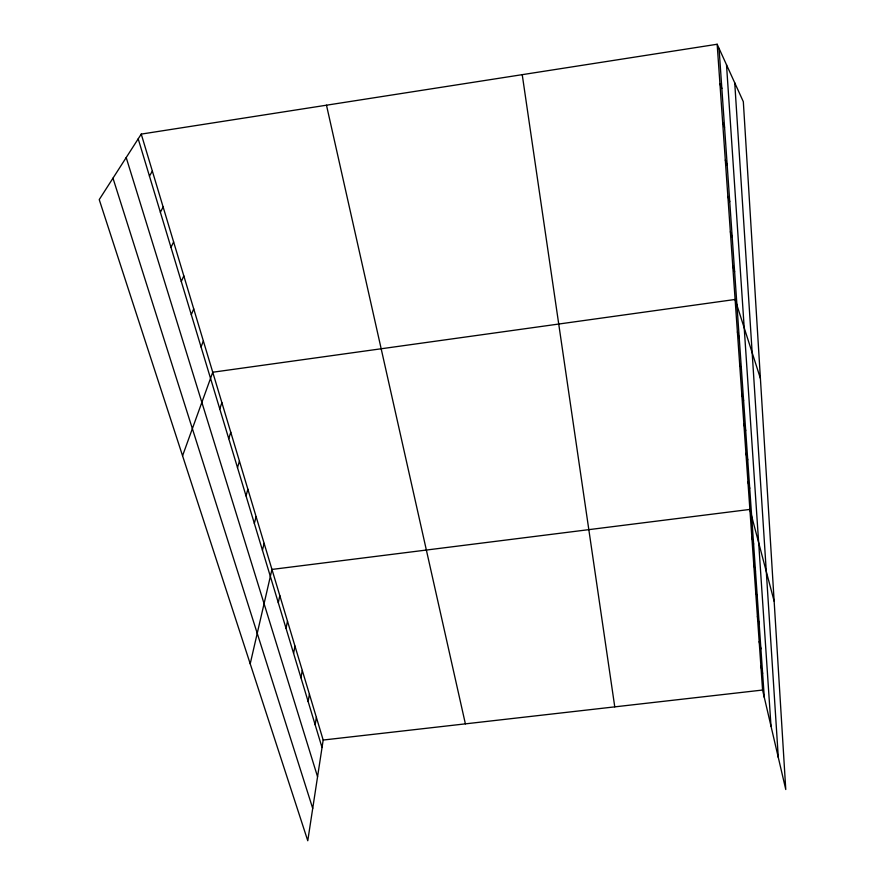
<?xml version="1.0" encoding="UTF-8"?>
<svg xmlns="http://www.w3.org/2000/svg" width="885" height="885" viewBox="0 0 885 885"><rect width="100%" height="100%" fill="white"/><g stroke="black" fill="none" stroke-linecap="round" stroke-linejoin="round"><path stroke-width="1.33" d="M141.246 134.1L323.18 740.037L307.77 840.75L99.231 199.601L141.246 134.1L717.16 44.25L743.323 101.686L785.769 789.52L762.582 690.046L717.16 44.25M315.171 724.815L316.376 717.381M308.146 701.562L309.418 694.194M300.955 677.744L302.283 670.443M293.588 653.34L294.982 646.116M286.032 628.339L287.492 621.181M278.288 602.696L279.826 595.627M250.212 663.783L271.96 569.431L749.872 509.428L774.143 601.203M262.447 550.238L264.128 543.357M254.338 523.411L256.108 516.641M246.03 495.888L247.877 489.228M237.501 467.656L239.437 461.118M228.75 438.672L230.775 432.256M219.768 408.914L221.881 402.642M182.564 455.797L212.754 372.231L735.114 299.473L760.403 378.393M201.05 346.964L203.373 340.99M191.304 314.684L193.726 308.887M181.281 281.507L183.826 275.888M170.982 247.369L173.637 241.948M160.373 212.245L163.15 207.035M149.443 176.093L152.364 171.104M323.18 740.037L762.582 690.046M719.959 84.031L721.85 88.456M722.68 122.617L724.561 127.318M725.313 160.074L727.182 165.008M727.868 196.437L729.738 201.603M730.346 231.77L732.216 237.147M732.769 266.097L734.616 271.673M112.981 178.162L312.715 808.392M737.393 331.941L739.229 337.871M126.201 157.552L317.56 776.742M138.204 138.845L322.029 747.526M739.617 363.514L741.453 369.62M741.774 394.256L743.599 400.507M743.887 424.192L745.701 430.586M745.933 453.341L747.736 459.868M747.936 481.739L749.728 488.387M751.83 537.217L753.611 544.098M753.732 564.309L755.502 571.29M755.591 590.726L757.35 597.795M757.405 616.48L759.153 623.637M759.175 641.603L760.912 648.838M760.901 666.117L762.627 673.43M326.488 105.204L465.388 723.853M522.227 74.661L614.765 706.861M719.051 48.398L764.297 697.424M726.508 64.76L771.012 726.242M734.738 82.836L778.302 757.505"/></g></svg>
